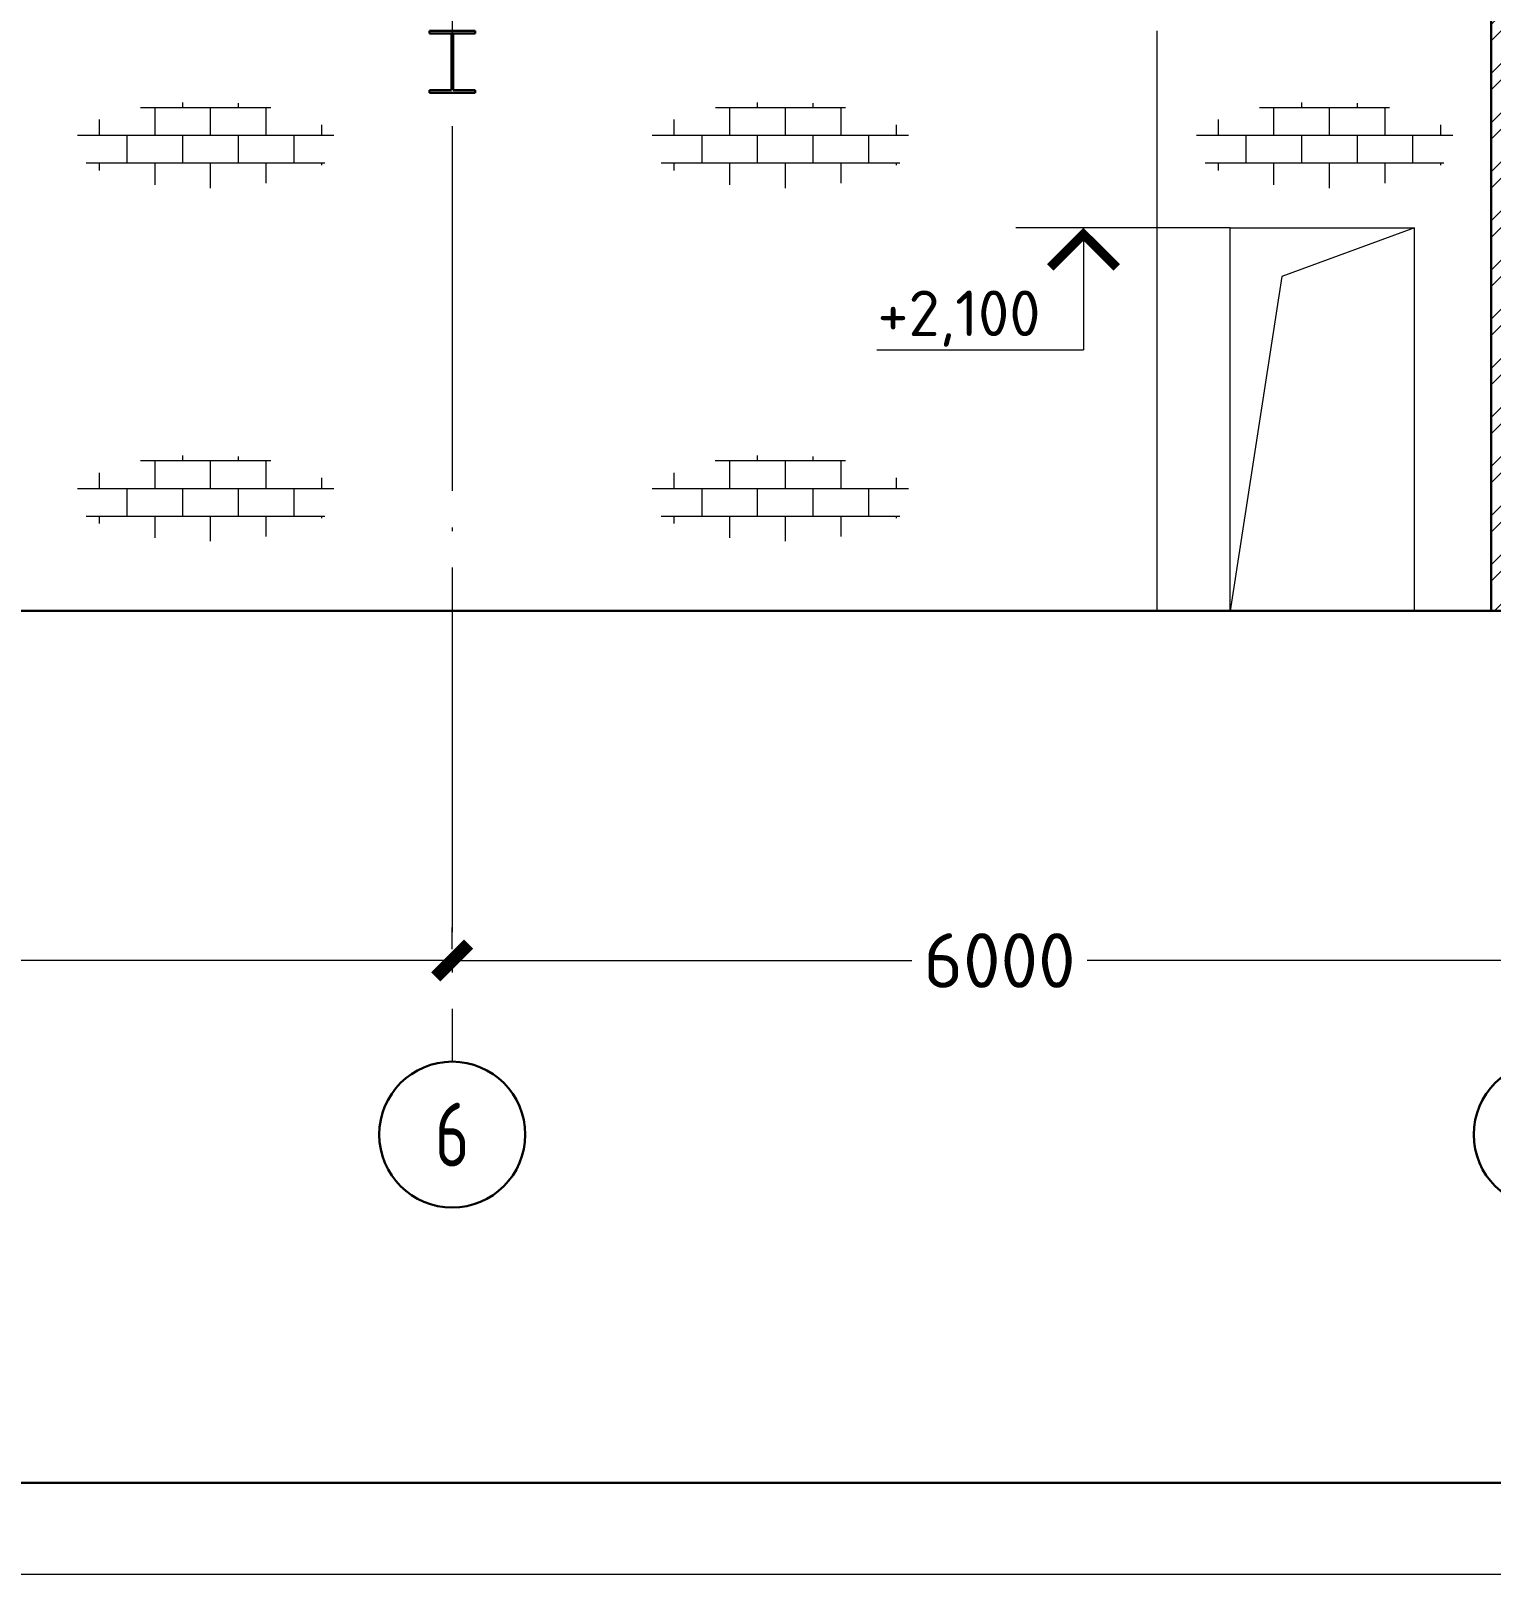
# Model space of a CAD drawing. Extents: x -965262 to 1142518, y -357520 to 71675.
# Drawn here: x -299888 to -291884, y -240088 to -231626 of the extents above; entities that cross this region are included whole.
import ezdxf

# ---------------------------------------------------------------- set-up
doc = ezdxf.new("R2010")
doc.units = 0
doc.header["$LTSCALE"] = 10
doc.linetypes.add('DOTE', pattern=[2.42, 2, -0.2, 0.02, -0.2])
doc.layers.get('0').update_dxf_attribs({"linetype": 'CONTINUOUS', "lineweight": 30})
doc.layers.get('Defpoints').update_dxf_attribs({"linetype": 'CONTINUOUS'})
doc.layers.add('DOTE', color=7, linetype='DOTE', lineweight=9)
doc.styles.add('GOST 2.304', font='isocpeur.ttf', dxfattribs={"width": 0.75, "height": 250})
doc.styles.get("Standard").update_dxf_attribs({"font": 'isocpeur.ttf', "height": 300})
doc.dimstyles.get("Standard").update_dxf_attribs({"dimscale": 100, "dimtxt": 300, "dimasz": 1.8, "dimexe": 1.8, "dimexo": 0.625, "dimgap": 0.9, "dimtad": 0, "dimdec": 0, "dimzin": 0, "dimdsep": 46, "dimtxsty": 'Standard', "dimblk": 'ARCHTICK', "dimcen": 0.9, "dimclrd": 256, "dimclre": 256, "dimclrt": 256, "dimadec": 0, "dimazin": 0, "dimtfac": 1, "dimtdec": 0, "dimtofl": 0, "dimtmove": 0, "dimatfit": 3, "dimfxl": 1, "dimtolj": 1, "dimtzin": 0, "dimlwd": 15, "dimlwe": 15, "dimarcsym": 0})

# ---------------------------------------------------------------- blocks, each defined once
blk = doc.blocks.new('_ArchTick')
at = {"color": 0, "linetype": 'ByBlock', "lineweight": 0, "const_width": 0.4}
blk.add_lwpolyline([(-0.5, -0.5), (0.5, 0.5)], dxfattribs=at)
blk = doc.blocks.new('*D136')
at = {"lineweight": 15, "transparency": 16777216}
for p, q in [((-297578.8, -236660.5), (-297578.8, -236543)), ((-291578.8, -236660.5), (-291578.8, -236543)), ((-297578.8, -236723), (-295058.8, -236723)), ((-291578.8, -236723), (-294098.8, -236723))]:
    blk.add_line(p, q, dxfattribs=at)
at = {"layer": 'Defpoints', "color": 0, "lineweight": 15, "transparency": 16777216}
for p in [(-297578.8, -236723), (-297578.8, -236723), (-291578.8, -236723)]:
    blk.add_point(p, dxfattribs=at)
at = {"lineweight": 15, "transparency": 16777216, "xscale": 180, "yscale": 180, "zscale": 180, "rotation": 180}
blk.add_blockref('_ArchTick', (-297578.8, -236723), dxfattribs=at)
at = {"lineweight": 15, "transparency": 16777216, "xscale": 180, "yscale": 180, "zscale": 180}
blk.add_blockref('_ArchTick', (-291578.8, -236723), dxfattribs=at)
at = {"lineweight": 15, "transparency": 16777216, "insert": (-294578.8, -236723), "char_height": 300, "attachment_point": 5}
blk.add_mtext('\\A1;6000', dxfattribs=at)
blk = doc.blocks.new('*D137')
at = {"lineweight": 15, "transparency": 16777216}
for p, q in [((-303578.8, -236660.5), (-303578.8, -236543)), ((-297578.8, -236660.5), (-297578.8, -236543)), ((-303578.8, -236723), (-301058.8, -236723)), ((-297578.8, -236723), (-300098.8, -236723))]:
    blk.add_line(p, q, dxfattribs=at)
at = {"layer": 'Defpoints', "color": 0, "lineweight": 15, "transparency": 16777216}
for p in [(-303578.8, -236723), (-303578.8, -236723), (-297578.8, -236723)]:
    blk.add_point(p, dxfattribs=at)
at = {"lineweight": 15, "transparency": 16777216, "xscale": 180, "yscale": 180, "zscale": 180, "rotation": 180}
blk.add_blockref('_ArchTick', (-303578.8, -236723), dxfattribs=at)
at = {"lineweight": 15, "transparency": 16777216, "xscale": 180, "yscale": 180, "zscale": 180}
blk.add_blockref('_ArchTick', (-297578.8, -236723), dxfattribs=at)
at = {"lineweight": 15, "transparency": 16777216, "insert": (-300578.8, -236723), "char_height": 300, "attachment_point": 5}
blk.add_mtext('\\A1;6000', dxfattribs=at)

msp = doc.modelspace()

# ---------------------------------------------------------------- hatches: boundary and pattern name
at = {"lineweight": 15}
h = msp.add_hatch(dxfattribs=at)
h.set_pattern_fill('ANSI32', color=1, scale=20, style=0)
h.set_pattern_definition([(45, (-336265.44, -304529.16), (-134.70384, 134.70384), []), (45, (-336175.63, -304529.16), (-134.70384, 134.70384), [])])
h.paths.add_polyline_path([(-291503.8, -228289.1), (-291576.6, -228289.1), (-291576.6, -228589.2), (-291503.8, -228589.2)], flags=17)
h.paths.add_polyline_path([(-291503.8, -231639.6), (-291574.3, -231639.6), (-291574.3, -231951.6), (-291503.8, -231951.6)], flags=17)
h.paths.add_polyline_path([(-291503.8, -225305.6), (-291548.8, -225305.6), (-291548.8, -225085.6), (-291503.8, -225085.6), (-291503.8, -224605.6), (-291883.8, -224605.6), (-291883.8, -229405.6), (-291503.8, -229405.6), (-291503.8, -228597.2), (-291676.3, -228597.2), (-291676.3, -228589.2), (-291581.1, -228589.2), (-291581.1, -228289.1), (-291676.3, -228289.1), (-291676.3, -228283.1), (-291503.8, -228283.1)])
h.paths.add_polyline_path([(-291503.8, -231965.6), (-291703.8, -231965.6), (-291703.8, -231951.6), (-291583.3, -231951.6), (-291583.3, -231639.6), (-291703.8, -231639.6), (-291703.8, -231625.6), (-291503.8, -231625.6), (-291503.8, -231505.6), (-291883.8, -231505.6), (-291883.8, -231625.6), (-291883.8, -234805.6), (-291503.8, -234805.6)])
h = msp.add_hatch(dxfattribs=at)
h.set_pattern_fill('AR-B816', color=4, scale=0.75)
h.set_pattern_definition([(0, (-260041.25, -232045.38), (0, 152.4), []), (90, (-260041.25, -232045.38), (-152.4, 152.4), [152.4, -152.4])])
edge = h.paths.add_edge_path()
edge.add_ellipse((-298930.6, -232250.9), major_axis=(720.5, 0), ratio=0.328422, start_angle=0, end_angle=360)
h = msp.add_hatch(dxfattribs=at)
h.set_pattern_fill('AR-B816', color=4, scale=0.75)
h.set_pattern_definition([(0, (-256890.28, -232045.38), (0, 152.4), []), (90, (-256890.28, -232045.38), (-152.4, 152.4), [152.4, -152.4])])
edge = h.paths.add_edge_path()
edge.add_ellipse((-295779.7, -232250.9), major_axis=(720.5, 0), ratio=0.328422, start_angle=0, end_angle=360)
h = msp.add_hatch(dxfattribs=at)
h.set_pattern_fill('AR-B816', color=4, scale=0.75)
h.set_pattern_definition([(0, (-253907.42, -232045.38), (0, 152.4), []), (90, (-253907.42, -232045.38), (-152.4, 152.4), [152.4, -152.4])])
edge = h.paths.add_edge_path()
edge.add_ellipse((-292796.8, -232250.9), major_axis=(720.5, 0), ratio=0.328422, start_angle=0, end_angle=360)
h = msp.add_hatch(dxfattribs=at)
h.set_pattern_fill('AR-B816', color=4, scale=0.75)
h.set_pattern_definition([(0, (-260041.25, -233982.3), (0, 152.4), []), (90, (-260041.25, -233982.3), (-152.4, 152.4), [152.4, -152.4])])
edge = h.paths.add_edge_path()
edge.add_ellipse((-298930.6, -234187.8), major_axis=(720.5, 0), ratio=0.328422, start_angle=0, end_angle=360)
h = msp.add_hatch(dxfattribs=at)
h.set_pattern_fill('AR-B816', color=4, scale=0.75)
h.set_pattern_definition([(0, (-256890.28, -233982.3), (0, 152.4), []), (90, (-256890.28, -233982.3), (-152.4, 152.4), [152.4, -152.4])])
edge = h.paths.add_edge_path()
edge.add_ellipse((-295779.7, -234187.8), major_axis=(720.5, 0), ratio=0.328422, start_angle=0, end_angle=360)

# ---------------------------------------------------------------- linework, layer by layer
at = {"color": 1, "ltscale": 100, "extrusion": (0, -1, 0)}
msp.add_line((-291883.8, -231505.6, -4711.1), (-291883.8, -234805.6, -4711.1), dxfattribs=at)
for p, q in [((-297703.8, -231639.6, -3259.8), (-297703.8, -231625.6, -3259.8)), ((-297703.8, -231625.6, -3259.8), (-297453.8, -231625.6, -3259.8)), ((-297583.3, -231639.6, -3259.8), (-297703.8, -231639.6, -3259.8)), ((-297583.3, -231951.6, -3259.8), (-297583.3, -231639.6, -3259.8)), ((-297453.8, -231639.6, -3259.8), (-297574.3, -231639.6, -3259.8)), ((-297574.3, -231639.6, -3259.8), (-297574.3, -231951.6, -3259.8)), ((-297453.8, -231625.6, -3259.8), (-297453.8, -231639.6, -3259.8)), ((-297703.8, -231965.6, -3259.8), (-297703.8, -231951.6, -3259.8)), ((-297703.8, -231951.6, -3259.8), (-297583.3, -231951.6, -3259.8)), ((-297703.8, -231965.6, -3259.8), (-297453.8, -231965.6, -3259.8)), ((-297574.3, -231951.6, -3259.8), (-297453.8, -231951.6, -3259.8)), ((-297453.8, -231951.6, -3259.8), (-297453.8, -231965.6, -3259.8))]:
    msp.add_line(p, q)
at = {"color": 4, "lineweight": 15}
for p, q in [((-293713.8, -234805.6, -3259.8), (-293713.8, -231625.6, -3259.8)), ((-293313.8, -234805.6, -3259.8), (-293313.8, -232705.6, -3259.8)), ((-292303.8, -232705.6, -3259.8), (-293031.7, -232972.7, -3259.8)), ((-292303.8, -234805.6, -3259.8), (-292303.8, -232705.6, -3259.8)), ((-293031.7, -232972.7, -3259.8), (-293313.8, -234805.6, -3259.8))]:
    msp.add_line(p, q, dxfattribs=at)
at = {"lineweight": 15}
for p, q in [((-293313.8, -232705.6, -3259.8), (-294488.9, -232705.6, -3259.8)), ((-294118.3, -232705.6, -3259.8), (-294118.3, -233374.9, -3259.8))]:
    msp.add_line(p, q, dxfattribs=at)
at = {"color": 4, "lineweight": 15, "extrusion": (1.83697e-16, 0, -1)}
msp.add_line((-293313.8, -232705.6, -3259.8), (-292303.8, -232705.6, -3259.8), dxfattribs=at)
at = {"lineweight": 15, "ltscale": 0.3}
msp.add_line((-295250.7, -233374.9, -3259.8), (-294118.3, -233374.9, -3259.8), dxfattribs=at)
at = {"extrusion": (1.83697e-16, 0, -1)}
msp.add_line((-327598.8, -234805.6, -3259.8), (-285243.8, -234805.6, -4711.1), dxfattribs=at)
at = {"lineweight": 15, "elevation": -3259.8}
msp.add_lwpolyline([(-226932.4, -240087.8), (-226932.4, -155987.8), (-345832.4, -155987.8), (-345832.4, -240087.8)], close=True, dxfattribs=at)
at = {"elevation": -3259.8}
msp.add_lwpolyline([(-227432.4, -239587.8), (-227432.4, -156487.8), (-343832.4, -156487.8), (-343832.4, -239587.8)], close=True, dxfattribs=at)
at = {"lineweight": 15, "const_width": 50, "elevation": -3259.8}
msp.add_lwpolyline([(-294300.6, -232923.3), (-294118.3, -232741), (-293936, -232923.3)], dxfattribs=at)
at = {"layer": 'DOTE', "ltscale": 100, "extrusion": (0, -1, 0)}
msp.add_line((-297578.8, -227308.6, -4711.1), (-297578.8, -237277.6, -4711.1), dxfattribs=at)
at = {"layer": 'DOTE', "linetype": 'Continuous', "lineweight": 30}
for centre in [(-297578.8, -237677.6, -4711.1), (-291578.8, -237677.6, -4711.1)]:
    msp.add_circle(centre, 400, dxfattribs=at)

# ---------------------------------------------------------------- texts
at = {"style": 'GOST 2.304'}
msp.add_text('+2,100', height=250, dxfattribs=at).set_placement((-295247.9, -233299.1, -3259.8))
at = {"layer": 'DOTE', "linetype": 'Continuous', "lineweight": 30, "ltscale": 100, "insert": (-297578.8, -237677.6, -4711.1), "char_height": 350, "width": 800, "attachment_point": 5, "style": 'GOST 2.304'}
msp.add_mtext('6', dxfattribs=at)

# ---------------------------------------------------------------- dimensions: what is measured, and where the dimension line sits
at = {"lineweight": 15}
for base, p1, p2, picture, middle in [((-303578.8, -236723, -3259.8), (-297578.8, -236723, -3259.8), (-303578.8, -236723, -3259.8), '*D137', (-300578.8, -236723, -3259.8)), ((-297578.8, -236723, -3259.8), (-291578.8, -236723, -3259.8), (-297578.8, -236723, -3259.8), '*D136', (-294578.8, -236723, -3259.8))]:
    dim = msp.add_linear_dim(base=base, p1=p1, p2=p2, dimstyle='Standard', dxfattribs=at)
    dim.commit()
    dim.dimension.update_dxf_attribs({"geometry": picture, "text_midpoint": middle})

doc.saveas('drawing.dxf')
